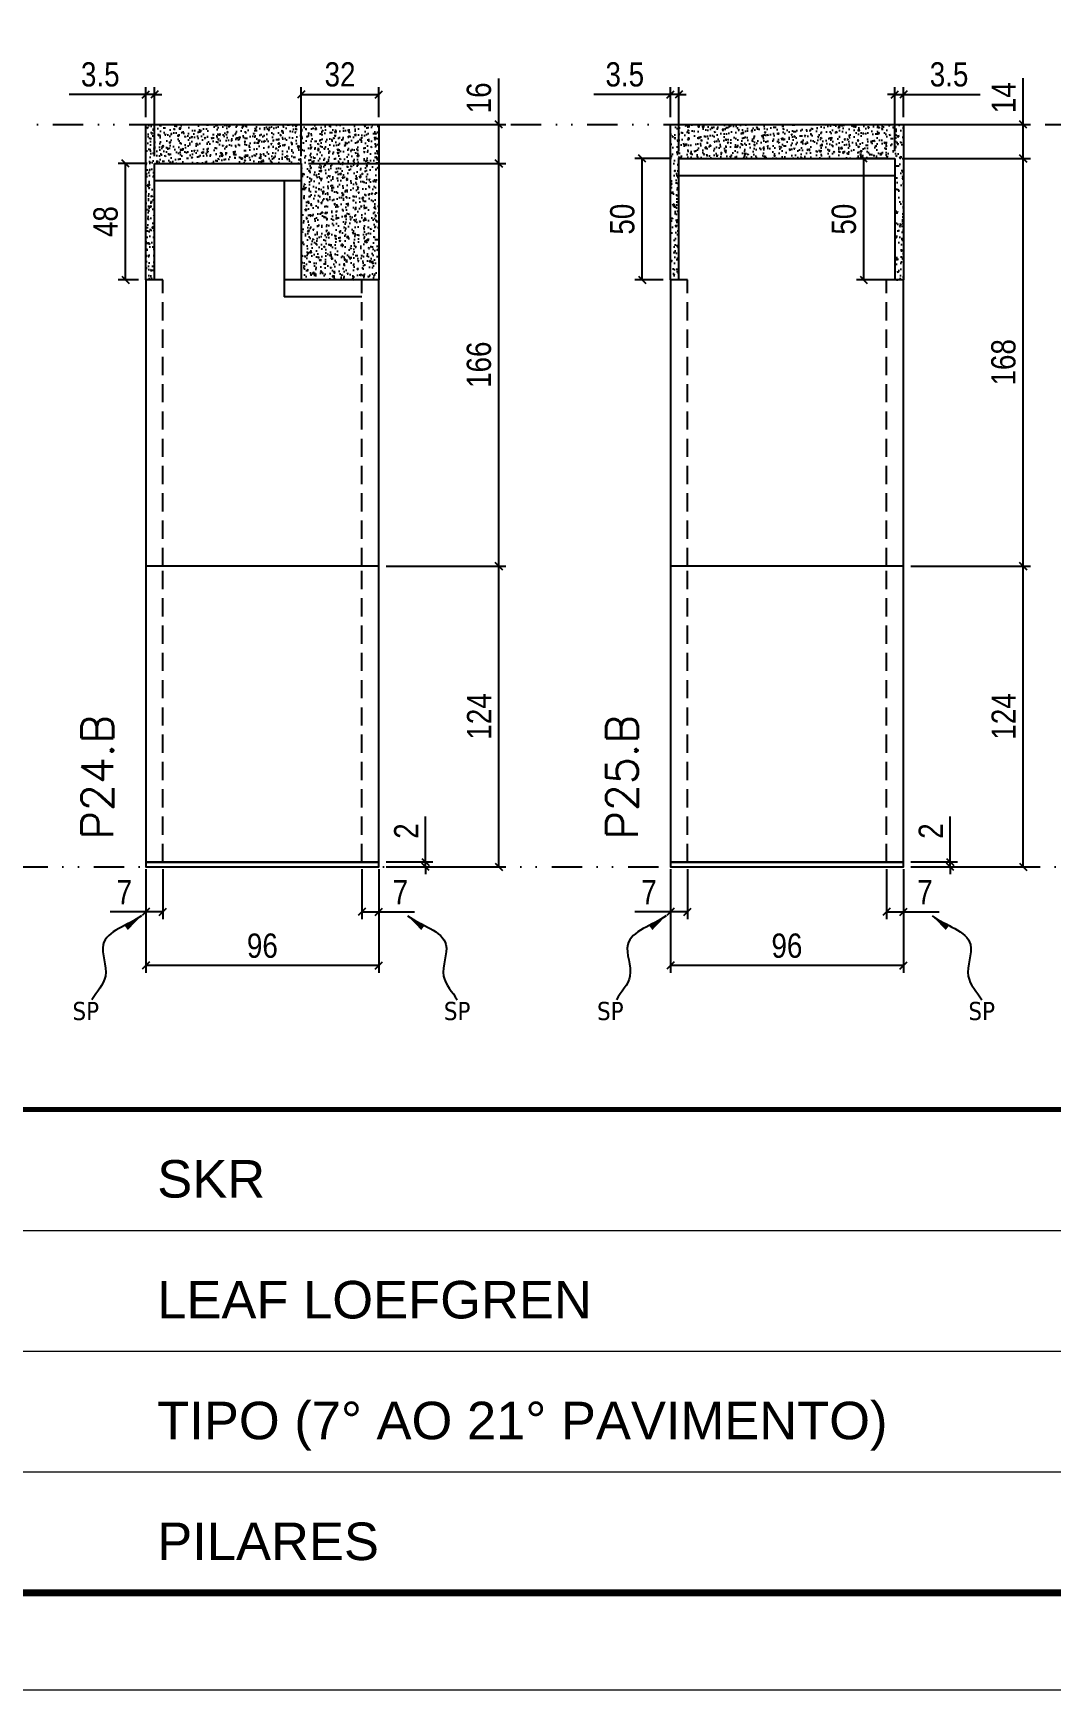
# Model space of a CAD drawing. Extents: x 14400 to 27878, y -21631 to 6985.
# Drawn here: x 18231 to 18650, y -5551 to -4868 of the extents above; entities that cross this region are included whole.
import ezdxf

# ---------------------------------------------------------------- set-up
doc = ezdxf.new("R2010")
doc.units = 0
for name, pattern in [('CONTINUO', [0]), ('DASHED', [0.75, 0.5, -0.25]), ('DIVIDE2', [0.625, 0.25, -0.125, 0, -0.125, 0, -0.125]), ('HIDDEN', [0.375, 0.25, -0.125])]:
    doc.linetypes.add(name, pattern=pattern)
for name, color, linetype in [('COTA', 241, 'Continuous'), ('Nível', 160, 'Continuous'), ('Painéis', 200, 'Continuous'), ('SARR_2.2x7', 40, 'Continuous'), ('Sarrafo de Pressão', 42, 'HIDDEN'), ('texto', 7, 'Continuous')]:
    doc.layers.add(name, color=color, linetype=linetype)
for name, color, linetype, lineweight in [('Folhas', 255, 'Continuous', 9), ('SARRAFO DE PRESSAO', 251, 'DASHED', 9), ('Texto Seção', 7, 'Continuous', 15)]:
    doc.layers.add(name, color=color, linetype=linetype, lineweight=lineweight)
doc.styles.add('ARIAL', font='arial.ttf')
doc.styles.add('COTA TECNICA', font='techl___.ttf', dxfattribs={"height": 10})
doc.styles.add('COTA TECNICA-50', font='techl___.ttf', dxfattribs={"height": 10})
doc.styles.add('REGUA-120', font='ROMANS.shx', dxfattribs={"height": 15})
doc.styles.get("Standard").update_dxf_attribs({"font": 'arial.ttf'})
doc.dimstyles.new('COTA PAINEL-50', dxfattribs={"dimtxt": 10, "dimasz": 3, "dimexe": 3, "dimexo": 3, "dimgap": 3, "dimtad": 1, "dimdec": 1, "dimzin": 12, "dimdsep": 46, "dimtxsty": 'COTA TECNICA-50', "dimblk1": 'OBLIQUE', "dimblk2": 'OBLIQUE', "dimsah": 1, "dimcen": 0.9, "dimclrd": 4, "dimclre": 4, "dimclrt": 240, "dimadec": 1, "dimazin": 3, "dimtfac": 1, "dimtdec": 1, "dimtmove": 0, "dimatfit": 3, "dimfxl": 1, "dimtolj": 1, "dimtzin": 12, "dimarcsym": 0})
doc.dimstyles.new('PAINEL', dxfattribs={"dimtxt": 10, "dimasz": 3, "dimexe": 3, "dimexo": 3, "dimgap": 3, "dimtad": 1, "dimdec": 1, "dimzin": 12, "dimdsep": 46, "dimtxsty": 'COTA TECNICA', "dimblk1": 'OBLIQUE', "dimblk2": 'OBLIQUE', "dimsah": 1, "dimcen": 0.9, "dimclrd": 4, "dimclre": 4, "dimclrt": 240, "dimadec": 1, "dimazin": 3, "dimtfac": 1, "dimtdec": 1, "dimtmove": 0, "dimatfit": 3, "dimfxl": 1, "dimtolj": 1, "dimtzin": 12, "dimarcsym": 0})
doc.dimstyles.get("Standard").update_dxf_attribs({"dimtxt": 0.18, "dimasz": 0.18, "dimexe": 0.18, "dimexo": 0.0625, "dimgap": 0.09, "dimtad": 0, "dimtih": 1, "dimtoh": 1, "dimdec": 4, "dimzin": 0, "dimdsep": 46, "dimtxsty": 'Standard', "dimcen": 0.09, "dimadec": 0, "dimazin": 0, "dimtfac": 1, "dimtdec": 4, "dimtofl": 0, "dimtmove": 0, "dimatfit": 3, "dimfxl": 1, "dimtolj": 1, "dimtzin": 0, "dimarcsym": 0})

# ---------------------------------------------------------------- blocks, each defined once
blk = doc.blocks.new('9999999999')
at = {"color": 30, "linetype": 'CONTINUO'}
for p, q in [((98564.56, 34379.64), (99583.98, 34379.64)), ((98564.56, 34329.83), (99487.98, 34329.83)), ((98564.56, 34280.02), (99487.98, 34280.02))]:
    blk.add_line(p, q, dxfattribs=at)
at = {"color": 30, "linetype": 'CONTINUO', "const_width": 2}
blk.add_lwpolyline([(99583.98, 34230.21), (99583.98, 34414.45, 0.414214), (99568.98, 34429.45), (98228.98, 34429.45, 0.414214), (98213.98, 34414.45), (98213.98, 34245.21, 0.414214), (98228.98, 34230.21), (99583.98, 34230.21)], format="xyb", dxfattribs=at)
at = {"layer": 'Folhas'}
blk.add_lwpolyline([(98138.98, 34190.21), (99623.98, 34190.21), (99623.98, 35240.21), (98138.98, 35240.21)], close=True, dxfattribs=at)
at = {"layer": 'Folhas', "color": 30, "const_width": 3}
blk.add_lwpolyline([(98213.98, 34230.21), (99583.98, 34230.21), (99583.98, 35200.21), (98213.98, 35200.21)], close=True, dxfattribs=at)
at = {"color": 7, "linetype": 'Continuous', "ltscale": 5, "style": 'ARIAL'}
for s, height, p in [('SKR', 15.483, (98837.68, 34393.13)), ('LEAF LOEFGREN', 15.4829, (98837.68, 34343.32)), ('TIPO (7° AO 21° PAVIMENTO)', 15.4829, (98837.68, 34293.51)), ('PILARES', 15.483, (98837.68, 34243.7))]:
    blk.add_text(s, height=height, dxfattribs=at).set_placement(p)
blk = doc.blocks.new('_Oblique')
at = {"color": 0, "linetype": 'ByBlock', "lineweight": -2}
blk.add_line((-0.5, -0.5), (0.5, 0.5), dxfattribs=at)
blk = doc.blocks.new('*D2158')
at = {"layer": 'COTA', "color": 4, "lineweight": -2, "transparency": 16777216}
for p, q in [((18277.5, -5212.74), (18277.5, -5255.42)), ((18373.5, -5212.74), (18373.5, -5255.42)), ((18373.5, -5252.42), (18277.5, -5252.42))]:
    blk.add_line(p, q, dxfattribs=at)
at = {"layer": 'Defpoints', "color": 0, "transparency": 16777216}
for p in [(18277.5, -5209.74), (18373.5, -5209.74), (18277.5, -5252.42)]:
    blk.add_point(p, dxfattribs=at)
at = {"layer": 'COTA', "color": 4, "lineweight": -2, "transparency": 16777216, "xscale": 3, "yscale": 3, "zscale": 3, "rotation": 180}
blk.add_blockref('_Oblique', (18277.5, -5252.42), dxfattribs=at)
at = {"layer": 'COTA', "color": 4, "lineweight": -2, "transparency": 16777216, "xscale": 3, "yscale": 3, "zscale": 3}
blk.add_blockref('_Oblique', (18373.5, -5252.42), dxfattribs=at)
at = {"layer": 'COTA', "color": 240, "transparency": 16777216, "insert": (18325.5, -5244.29), "char_height": 10, "attachment_point": 5, "style": 'COTA TECNICA'}
blk.add_mtext('\\A1;96', dxfattribs=at)
blk = doc.blocks.new('*D2159')
at = {"layer": 'COTA', "color": 4, "lineweight": -2, "transparency": 16777216}
for p, q in [((18366.5, -5212.74), (18366.5, -5233.25)), ((18373.5, -5214.74), (18373.5, -5233.25)), ((18366.5, -5230.25), (18373.5, -5230.25)), ((18373.5, -5230.25), (18388.23, -5230.25))]:
    blk.add_line(p, q, dxfattribs=at)
at = {"layer": 'Defpoints', "color": 0, "transparency": 16777216}
for p in [(18366.5, -5209.74), (18373.5, -5211.74), (18373.5, -5230.25)]:
    blk.add_point(p, dxfattribs=at)
at = {"layer": 'COTA', "color": 4, "lineweight": -2, "transparency": 16777216, "xscale": 3, "yscale": 3, "zscale": 3, "rotation": 180}
blk.add_blockref('_Oblique', (18366.5, -5230.25), dxfattribs=at)
at = {"layer": 'COTA', "color": 4, "lineweight": -2, "transparency": 16777216, "xscale": 3, "yscale": 3, "zscale": 3}
blk.add_blockref('_Oblique', (18373.5, -5230.25), dxfattribs=at)
at = {"layer": 'COTA', "color": 240, "transparency": 16777216, "insert": (18382.36, -5222.18), "char_height": 10, "attachment_point": 5, "style": 'COTA TECNICA-50'}
blk.add_mtext('\\A1;7', dxfattribs=at)
blk = doc.blocks.new('*D2160')
at = {"layer": 'COTA', "color": 4, "lineweight": -2, "transparency": 16777216}
for p, q in [((18277.5, -5214.74), (18277.5, -5233.25)), ((18284.5, -5212.74), (18284.5, -5233.25)), ((18277.5, -5230.25), (18262.77, -5230.25)), ((18284.5, -5230.25), (18277.5, -5230.25))]:
    blk.add_line(p, q, dxfattribs=at)
at = {"layer": 'Defpoints', "color": 0, "transparency": 16777216}
for p in [(18284.5, -5209.74), (18277.5, -5211.74), (18277.5, -5230.25)]:
    blk.add_point(p, dxfattribs=at)
at = {"layer": 'COTA', "color": 4, "lineweight": -2, "transparency": 16777216, "xscale": 3, "yscale": 3, "zscale": 3, "rotation": 180}
blk.add_blockref('_Oblique', (18277.5, -5230.25), dxfattribs=at)
at = {"layer": 'COTA', "color": 4, "lineweight": -2, "transparency": 16777216, "xscale": 3, "yscale": 3, "zscale": 3}
blk.add_blockref('_Oblique', (18284.5, -5230.25), dxfattribs=at)
at = {"layer": 'COTA', "color": 240, "transparency": 16777216, "insert": (18268.63, -5222.18), "char_height": 10, "attachment_point": 5, "style": 'COTA TECNICA-50'}
blk.add_mtext('\\A1;7', dxfattribs=at)
blk = doc.blocks.new('*D2181')
at = {"layer": 'COTA', "color": 4, "linetype": 'ByBlock', "lineweight": -2, "transparency": 16777216}
for p, q in [((18376.5, -5087.74), (18425.87, -5087.74)), ((18422.87, -5211.74), (18422.87, -5087.74)), ((18376.5, -5211.74), (18425.87, -5211.74))]:
    blk.add_line(p, q, dxfattribs=at)
at = {"layer": 'Defpoints', "color": 0, "linetype": 'ByBlock', "transparency": 16777216}
for p in [(18373.5, -5087.74), (18422.87, -5087.74), (18373.5, -5211.74)]:
    blk.add_point(p, dxfattribs=at)
at = {"layer": 'COTA', "color": 4, "linetype": 'ByBlock', "lineweight": -2, "transparency": 16777216, "xscale": 3, "yscale": 3, "zscale": 3}
for p, rotation in [((18422.87, -5087.74), 90), ((18422.87, -5211.74), 270)]:
    blk.add_blockref('_Oblique', p, dxfattribs=dict(at, rotation=rotation))
at = {"layer": 'COTA', "color": 240, "linetype": 'ByBlock', "transparency": 16777216, "insert": (18414.79, -5149.74), "char_height": 10, "attachment_point": 5, "rotation": 90, "style": 'COTA TECNICA'}
blk.add_mtext('\\A1;124', dxfattribs=at)
blk = doc.blocks.new('*D2161')
at = {"layer": 'COTA', "color": 4, "lineweight": -2, "transparency": 16777216}
for p, q in [((18392.76, -5209.74), (18392.76, -5190.94)), ((18376.5, -5209.74), (18395.76, -5209.74)), ((18392.76, -5211.74), (18392.76, -5209.74)), ((18376.5, -5211.74), (18395.76, -5211.74)), ((18392.76, -5211.74), (18392.76, -5214.74))]:
    blk.add_line(p, q, dxfattribs=at)
at = {"layer": 'Defpoints', "color": 0, "transparency": 16777216}
for p in [(18373.5, -5209.74), (18373.5, -5211.74), (18392.76, -5211.74)]:
    blk.add_point(p, dxfattribs=at)
at = {"layer": 'COTA', "color": 4, "lineweight": -2, "transparency": 16777216, "xscale": 3, "yscale": 3, "zscale": 3}
for p, rotation in [((18392.76, -5209.74), 270), ((18392.76, -5211.74), 90)]:
    blk.add_blockref('_Oblique', p, dxfattribs=dict(at, rotation=rotation))
at = {"layer": 'COTA', "color": 240, "transparency": 16777216, "insert": (18384.76, -5196.99), "char_height": 10, "attachment_point": 5, "rotation": 90, "style": 'COTA TECNICA-50'}
blk.add_mtext('\\A1;2', dxfattribs=at)
blk = doc.blocks.new('*D2182')
at = {"layer": 'COTA', "color": 4, "linetype": 'ByBlock', "lineweight": -2, "transparency": 16777216}
for p, q in [((18376.5, -5087.74), (18425.87, -5087.74)), ((18422.87, -5211.74), (18422.87, -5087.74)), ((18376.5, -5211.74), (18425.87, -5211.74))]:
    blk.add_line(p, q, dxfattribs=at)
at = {"layer": 'Defpoints', "color": 0, "linetype": 'ByBlock', "transparency": 16777216}
for p in [(18373.5, -5087.74), (18422.87, -5087.74), (18373.5, -5211.74)]:
    blk.add_point(p, dxfattribs=at)
at = {"layer": 'COTA', "color": 4, "linetype": 'ByBlock', "lineweight": -2, "transparency": 16777216, "xscale": 3, "yscale": 3, "zscale": 3}
for p, rotation in [((18422.87, -5087.74), 90), ((18422.87, -5211.74), 270)]:
    blk.add_blockref('_Oblique', p, dxfattribs=dict(at, rotation=rotation))
at = {"layer": 'COTA', "color": 240, "linetype": 'ByBlock', "transparency": 16777216, "insert": (18414.79, -5149.74), "char_height": 10, "attachment_point": 5, "rotation": 90, "style": 'COTA TECNICA'}
blk.add_mtext('\\A1;124', dxfattribs=at)
blk = doc.blocks.new('*D2184')
at = {"layer": 'COTA', "color": 4, "lineweight": -2, "transparency": 16777216}
for p, q in [((18422.87, -4905.74), (18422.87, -4886.73)), ((18376.5, -4905.74), (18425.87, -4905.74)), ((18422.87, -4921.74), (18422.87, -4905.74)), ((18344.5, -4921.74), (18425.87, -4921.74))]:
    blk.add_line(p, q, dxfattribs=at)
at = {"layer": 'Defpoints', "color": 0, "transparency": 16777216}
for p in [(18373.5, -4905.74), (18422.87, -4905.74), (18341.5, -4921.74)]:
    blk.add_point(p, dxfattribs=at)
at = {"layer": 'COTA', "color": 4, "lineweight": -2, "transparency": 16777216, "xscale": 3, "yscale": 3, "zscale": 3}
for p, rotation in [((18422.87, -4905.74), 90), ((18422.87, -4921.74), 270)]:
    blk.add_blockref('_Oblique', p, dxfattribs=dict(at, rotation=rotation))
at = {"layer": 'COTA', "color": 240, "transparency": 16777216, "insert": (18414.76, -4894.73), "char_height": 10, "attachment_point": 5, "rotation": 90, "style": 'COTA TECNICA'}
blk.add_mtext('\\A1;16', dxfattribs=at)
blk = doc.blocks.new('*D2185')
at = {"layer": 'COTA', "color": 4, "lineweight": -2, "transparency": 16777216}
for p, q in [((18344.5, -4921.74), (18425.87, -4921.74)), ((18422.87, -5087.74), (18422.87, -4921.74)), ((18376.5, -5087.74), (18425.87, -5087.74))]:
    blk.add_line(p, q, dxfattribs=at)
at = {"layer": 'Defpoints', "color": 0, "transparency": 16777216}
for p in [(18341.5, -4921.74), (18422.87, -4921.74), (18373.5, -5087.74)]:
    blk.add_point(p, dxfattribs=at)
at = {"layer": 'COTA', "color": 4, "lineweight": -2, "transparency": 16777216, "xscale": 3, "yscale": 3, "zscale": 3}
for p, rotation in [((18422.87, -4921.74), 90), ((18422.87, -5087.74), 270)]:
    blk.add_blockref('_Oblique', p, dxfattribs=dict(at, rotation=rotation))
at = {"layer": 'COTA', "color": 240, "transparency": 16777216, "insert": (18414.76, -5004.74), "char_height": 10, "attachment_point": 5, "rotation": 90, "style": 'COTA TECNICA'}
blk.add_mtext('\\A1;166', dxfattribs=at)
blk = doc.blocks.new('*D2985')
at = {"layer": 'COTA', "color": 4, "lineweight": -2, "transparency": 16777216}
for p, q in [((18493.63, -5212.74), (18493.63, -5255.42)), ((18589.63, -5212.74), (18589.63, -5255.42)), ((18589.63, -5252.42), (18493.63, -5252.42))]:
    blk.add_line(p, q, dxfattribs=at)
at = {"layer": 'Defpoints', "color": 0, "transparency": 16777216}
for p in [(18493.63, -5209.74), (18589.63, -5209.74), (18493.63, -5252.42)]:
    blk.add_point(p, dxfattribs=at)
at = {"layer": 'COTA', "color": 4, "lineweight": -2, "transparency": 16777216, "xscale": 3, "yscale": 3, "zscale": 3, "rotation": 180}
blk.add_blockref('_Oblique', (18493.63, -5252.42), dxfattribs=at)
at = {"layer": 'COTA', "color": 4, "lineweight": -2, "transparency": 16777216, "xscale": 3, "yscale": 3, "zscale": 3}
blk.add_blockref('_Oblique', (18589.63, -5252.42), dxfattribs=at)
at = {"layer": 'COTA', "color": 240, "transparency": 16777216, "insert": (18541.63, -5244.29), "char_height": 10, "attachment_point": 5, "style": 'COTA TECNICA'}
blk.add_mtext('\\A1;96', dxfattribs=at)
blk = doc.blocks.new('*D2986')
at = {"layer": 'COTA', "color": 4, "lineweight": -2, "transparency": 16777216}
for p, q in [((18582.63, -5212.74), (18582.63, -5233.25)), ((18589.63, -5214.74), (18589.63, -5233.25)), ((18582.63, -5230.25), (18589.63, -5230.25)), ((18589.63, -5230.25), (18604.37, -5230.25))]:
    blk.add_line(p, q, dxfattribs=at)
at = {"layer": 'Defpoints', "color": 0, "transparency": 16777216}
for p in [(18582.63, -5209.74), (18589.63, -5211.74), (18589.63, -5230.25)]:
    blk.add_point(p, dxfattribs=at)
at = {"layer": 'COTA', "color": 4, "lineweight": -2, "transparency": 16777216, "xscale": 3, "yscale": 3, "zscale": 3, "rotation": 180}
blk.add_blockref('_Oblique', (18582.63, -5230.25), dxfattribs=at)
at = {"layer": 'COTA', "color": 4, "lineweight": -2, "transparency": 16777216, "xscale": 3, "yscale": 3, "zscale": 3}
blk.add_blockref('_Oblique', (18589.63, -5230.25), dxfattribs=at)
at = {"layer": 'COTA', "color": 240, "transparency": 16777216, "insert": (18598.5, -5222.18), "char_height": 10, "attachment_point": 5, "style": 'COTA TECNICA-50'}
blk.add_mtext('\\A1;7', dxfattribs=at)
blk = doc.blocks.new('*D2987')
at = {"layer": 'COTA', "color": 4, "lineweight": -2, "transparency": 16777216}
for p, q in [((18493.63, -5214.74), (18493.63, -5233.25)), ((18500.63, -5212.74), (18500.63, -5233.25)), ((18493.63, -5230.25), (18478.9, -5230.25)), ((18500.63, -5230.25), (18493.63, -5230.25))]:
    blk.add_line(p, q, dxfattribs=at)
at = {"layer": 'Defpoints', "color": 0, "transparency": 16777216}
for p in [(18500.63, -5209.74), (18493.63, -5211.74), (18493.63, -5230.25)]:
    blk.add_point(p, dxfattribs=at)
at = {"layer": 'COTA', "color": 4, "lineweight": -2, "transparency": 16777216, "xscale": 3, "yscale": 3, "zscale": 3, "rotation": 180}
blk.add_blockref('_Oblique', (18493.63, -5230.25), dxfattribs=at)
at = {"layer": 'COTA', "color": 4, "lineweight": -2, "transparency": 16777216, "xscale": 3, "yscale": 3, "zscale": 3}
blk.add_blockref('_Oblique', (18500.63, -5230.25), dxfattribs=at)
at = {"layer": 'COTA', "color": 240, "transparency": 16777216, "insert": (18484.77, -5222.18), "char_height": 10, "attachment_point": 5, "style": 'COTA TECNICA-50'}
blk.add_mtext('\\A1;7', dxfattribs=at)
blk = doc.blocks.new('*D2989')
at = {"layer": 'COTA', "color": 4, "linetype": 'ByBlock', "lineweight": -2, "transparency": 16777216}
for p, q in [((18592.63, -5087.74), (18642, -5087.74)), ((18639, -5211.74), (18639, -5087.74)), ((18592.63, -5211.74), (18642, -5211.74))]:
    blk.add_line(p, q, dxfattribs=at)
at = {"layer": 'Defpoints', "color": 0, "linetype": 'ByBlock', "transparency": 16777216}
for p in [(18589.63, -5087.74), (18639, -5087.74), (18589.63, -5211.74)]:
    blk.add_point(p, dxfattribs=at)
at = {"layer": 'COTA', "color": 4, "linetype": 'ByBlock', "lineweight": -2, "transparency": 16777216, "xscale": 3, "yscale": 3, "zscale": 3}
for p, rotation in [((18639, -5087.74), 90), ((18639, -5211.74), 270)]:
    blk.add_blockref('_Oblique', p, dxfattribs=dict(at, rotation=rotation))
at = {"layer": 'COTA', "color": 240, "linetype": 'ByBlock', "transparency": 16777216, "insert": (18630.93, -5149.74), "char_height": 10, "attachment_point": 5, "rotation": 90, "style": 'COTA TECNICA'}
blk.add_mtext('\\A1;124', dxfattribs=at)
blk = doc.blocks.new('*D2988')
at = {"layer": 'COTA', "color": 4, "lineweight": -2, "transparency": 16777216}
for p, q in [((18608.89, -5209.74), (18608.89, -5190.94)), ((18592.63, -5209.74), (18611.89, -5209.74)), ((18608.89, -5211.74), (18608.89, -5209.74)), ((18592.63, -5211.74), (18611.89, -5211.74)), ((18608.89, -5211.74), (18608.89, -5214.74))]:
    blk.add_line(p, q, dxfattribs=at)
at = {"layer": 'Defpoints', "color": 0, "transparency": 16777216}
for p in [(18589.63, -5209.74), (18589.63, -5211.74), (18608.89, -5211.74)]:
    blk.add_point(p, dxfattribs=at)
at = {"layer": 'COTA', "color": 4, "lineweight": -2, "transparency": 16777216, "xscale": 3, "yscale": 3, "zscale": 3}
for p, rotation in [((18608.89, -5209.74), 270), ((18608.89, -5211.74), 90)]:
    blk.add_blockref('_Oblique', p, dxfattribs=dict(at, rotation=rotation))
at = {"layer": 'COTA', "color": 240, "transparency": 16777216, "insert": (18600.89, -5196.99), "char_height": 10, "attachment_point": 5, "rotation": 90, "style": 'COTA TECNICA-50'}
blk.add_mtext('\\A1;2', dxfattribs=at)
blk = doc.blocks.new('*D2990')
at = {"layer": 'COTA', "color": 4, "linetype": 'ByBlock', "lineweight": -2, "transparency": 16777216}
for p, q in [((18592.63, -5087.74), (18642, -5087.74)), ((18639, -5211.74), (18639, -5087.74)), ((18592.63, -5211.74), (18642, -5211.74))]:
    blk.add_line(p, q, dxfattribs=at)
at = {"layer": 'Defpoints', "color": 0, "linetype": 'ByBlock', "transparency": 16777216}
for p in [(18589.63, -5087.74), (18639, -5087.74), (18589.63, -5211.74)]:
    blk.add_point(p, dxfattribs=at)
at = {"layer": 'COTA', "color": 4, "linetype": 'ByBlock', "lineweight": -2, "transparency": 16777216, "xscale": 3, "yscale": 3, "zscale": 3}
for p, rotation in [((18639, -5087.74), 90), ((18639, -5211.74), 270)]:
    blk.add_blockref('_Oblique', p, dxfattribs=dict(at, rotation=rotation))
at = {"layer": 'COTA', "color": 240, "linetype": 'ByBlock', "transparency": 16777216, "insert": (18630.93, -5149.74), "char_height": 10, "attachment_point": 5, "rotation": 90, "style": 'COTA TECNICA'}
blk.add_mtext('\\A1;124', dxfattribs=at)
blk = doc.blocks.new('*D2991')
at = {"layer": 'COTA', "color": 4, "lineweight": -2, "transparency": 16777216}
for p, q in [((18639, -4905.74), (18639, -4886.62)), ((18592.63, -4905.74), (18642, -4905.74)), ((18639, -4919.74), (18639, -4905.74)), ((18589.13, -4919.74), (18642, -4919.74))]:
    blk.add_line(p, q, dxfattribs=at)
at = {"layer": 'Defpoints', "color": 0, "transparency": 16777216}
for p in [(18589.63, -4905.74), (18639, -4905.74), (18586.13, -4919.74)]:
    blk.add_point(p, dxfattribs=at)
at = {"layer": 'COTA', "color": 4, "lineweight": -2, "transparency": 16777216, "xscale": 3, "yscale": 3, "zscale": 3}
for p, rotation in [((18639, -4905.74), 90), ((18639, -4919.74), 270)]:
    blk.add_blockref('_Oblique', p, dxfattribs=dict(at, rotation=rotation))
at = {"layer": 'COTA', "color": 240, "transparency": 16777216, "insert": (18630.93, -4894.68), "char_height": 10, "attachment_point": 5, "rotation": 90, "style": 'COTA TECNICA'}
blk.add_mtext('\\A1;14', dxfattribs=at)
blk = doc.blocks.new('*D2992')
at = {"layer": 'COTA', "color": 4, "lineweight": -2, "transparency": 16777216}
for p, q in [((18589.13, -4919.74), (18642, -4919.74)), ((18639, -5087.74), (18639, -4919.74)), ((18592.63, -5087.74), (18642, -5087.74))]:
    blk.add_line(p, q, dxfattribs=at)
at = {"layer": 'Defpoints', "color": 0, "transparency": 16777216}
for p in [(18586.13, -4919.74), (18639, -4919.74), (18589.63, -5087.74)]:
    blk.add_point(p, dxfattribs=at)
at = {"layer": 'COTA', "color": 4, "lineweight": -2, "transparency": 16777216, "xscale": 3, "yscale": 3, "zscale": 3}
for p, rotation in [((18639, -4919.74), 90), ((18639, -5087.74), 270)]:
    blk.add_blockref('_Oblique', p, dxfattribs=dict(at, rotation=rotation))
at = {"layer": 'COTA', "color": 240, "transparency": 16777216, "insert": (18630.88, -5003.74), "char_height": 10, "attachment_point": 5, "rotation": 90, "style": 'COTA TECNICA'}
blk.add_mtext('\\A1;168', dxfattribs=at)
blk = doc.blocks.new('*D2993')
at = {"layer": 'COTA', "color": 4, "lineweight": -2, "transparency": 16777216}
for p, q in [((18493.63, -4893.33), (18462.03, -4893.33)), ((18493.63, -4902.74), (18493.63, -4890.33)), ((18497.13, -4893.33), (18493.63, -4893.33)), ((18497.13, -4916.74), (18497.13, -4890.33)), ((18497.13, -4893.33), (18500.13, -4893.33))]:
    blk.add_line(p, q, dxfattribs=at)
at = {"layer": 'Defpoints', "color": 0, "transparency": 16777216}
for p in [(18493.63, -4893.33), (18493.63, -4905.74), (18497.13, -4919.74)]:
    blk.add_point(p, dxfattribs=at)
at = {"layer": 'COTA', "color": 4, "lineweight": -2, "transparency": 16777216, "xscale": 3, "yscale": 3, "zscale": 3}
blk.add_blockref('_Oblique', (18493.63, -4893.33), dxfattribs=at)
at = {"layer": 'COTA', "color": 4, "lineweight": -2, "transparency": 16777216, "xscale": 3, "yscale": 3, "zscale": 3, "rotation": 180}
blk.add_blockref('_Oblique', (18497.13, -4893.33), dxfattribs=at)
at = {"layer": 'COTA', "color": 240, "transparency": 16777216, "insert": (18474.83, -4885.11), "char_height": 10, "attachment_point": 5, "style": 'COTA TECNICA'}
blk.add_mtext('\\A1;3.5', dxfattribs=at)
blk = doc.blocks.new('*D2994')
at = {"layer": 'COTA', "color": 4, "lineweight": -2, "transparency": 16777216}
for p, q in [((18586.13, -4893.33), (18583.13, -4893.33)), ((18586.13, -4916.74), (18586.13, -4890.33)), ((18586.13, -4893.33), (18589.63, -4893.33)), ((18589.63, -4902.74), (18589.63, -4890.33)), ((18589.63, -4893.33), (18621.24, -4893.33))]:
    blk.add_line(p, q, dxfattribs=at)
at = {"layer": 'Defpoints', "color": 0, "transparency": 16777216}
for p in [(18589.63, -4893.33), (18589.63, -4905.74), (18586.13, -4919.74)]:
    blk.add_point(p, dxfattribs=at)
at = {"layer": 'COTA', "color": 4, "lineweight": -2, "transparency": 16777216, "xscale": 3, "yscale": 3, "zscale": 3}
blk.add_blockref('_Oblique', (18586.13, -4893.33), dxfattribs=at)
at = {"layer": 'COTA', "color": 4, "lineweight": -2, "transparency": 16777216, "xscale": 3, "yscale": 3, "zscale": 3, "rotation": 180}
blk.add_blockref('_Oblique', (18589.63, -4893.33), dxfattribs=at)
at = {"layer": 'COTA', "color": 240, "transparency": 16777216, "insert": (18608.44, -4885.11), "char_height": 10, "attachment_point": 5, "style": 'COTA TECNICA'}
blk.add_mtext('\\A1;3.5', dxfattribs=at)
blk = doc.blocks.new('*D2995')
at = {"layer": 'COTA', "color": 4, "lineweight": -2, "transparency": 16777216}
for p, q in [((18277.5, -4893.33), (18245.89, -4893.33)), ((18277.5, -4902.74), (18277.5, -4890.33)), ((18281, -4893.33), (18277.5, -4893.33)), ((18281, -4918.74), (18281, -4890.33)), ((18281, -4893.33), (18284, -4893.33))]:
    blk.add_line(p, q, dxfattribs=at)
at = {"layer": 'Defpoints', "color": 0, "transparency": 16777216}
for p in [(18277.5, -4893.33), (18277.5, -4905.74), (18281, -4921.74)]:
    blk.add_point(p, dxfattribs=at)
at = {"layer": 'COTA', "color": 4, "lineweight": -2, "transparency": 16777216, "xscale": 3, "yscale": 3, "zscale": 3}
blk.add_blockref('_Oblique', (18277.5, -4893.33), dxfattribs=at)
at = {"layer": 'COTA', "color": 4, "lineweight": -2, "transparency": 16777216, "xscale": 3, "yscale": 3, "zscale": 3, "rotation": 180}
blk.add_blockref('_Oblique', (18281, -4893.33), dxfattribs=at)
at = {"layer": 'COTA', "color": 240, "transparency": 16777216, "insert": (18258.7, -4885.11), "char_height": 10, "attachment_point": 5, "style": 'COTA TECNICA'}
blk.add_mtext('\\A1;3.5', dxfattribs=at)
blk = doc.blocks.new('*D2996')
at = {"layer": 'COTA', "color": 4, "lineweight": -2, "transparency": 16777216}
for p, q in [((18341.5, -4918.74), (18341.5, -4890.33)), ((18341.5, -4893.33), (18373.5, -4893.33)), ((18373.5, -4902.74), (18373.5, -4890.33))]:
    blk.add_line(p, q, dxfattribs=at)
at = {"layer": 'Defpoints', "color": 0, "transparency": 16777216}
for p in [(18373.5, -4893.33), (18373.5, -4905.74), (18341.5, -4921.74)]:
    blk.add_point(p, dxfattribs=at)
at = {"layer": 'COTA', "color": 4, "lineweight": -2, "transparency": 16777216, "xscale": 3, "yscale": 3, "zscale": 3, "rotation": 180}
blk.add_blockref('_Oblique', (18341.5, -4893.33), dxfattribs=at)
at = {"layer": 'COTA', "color": 4, "lineweight": -2, "transparency": 16777216, "xscale": 3, "yscale": 3, "zscale": 3}
blk.add_blockref('_Oblique', (18373.5, -4893.33), dxfattribs=at)
at = {"layer": 'COTA', "color": 240, "transparency": 16777216, "insert": (18357.5, -4885.11), "char_height": 10, "attachment_point": 5, "style": 'COTA TECNICA'}
blk.add_mtext('\\A1;32', dxfattribs=at)
blk = doc.blocks.new('*D2997')
at = {"layer": 'COTA', "color": 4, "lineweight": -2, "transparency": 16777216}
for p, q in [((18278, -4921.74), (18266.05, -4921.74)), ((18269.05, -4969.74), (18269.05, -4921.74)), ((18274.5, -4969.74), (18266.05, -4969.74))]:
    blk.add_line(p, q, dxfattribs=at)
at = {"layer": 'Defpoints', "color": 0, "transparency": 16777216}
for p in [(18269.05, -4921.74), (18281, -4921.74), (18277.5, -4969.74)]:
    blk.add_point(p, dxfattribs=at)
at = {"layer": 'COTA', "color": 4, "lineweight": -2, "transparency": 16777216, "xscale": 3, "yscale": 3, "zscale": 3}
for p, rotation in [((18269.05, -4921.74), 90), ((18269.05, -4969.74), 270)]:
    blk.add_blockref('_Oblique', p, dxfattribs=dict(at, rotation=rotation))
at = {"layer": 'COTA', "color": 240, "transparency": 16777216, "insert": (18260.95, -4945.74), "char_height": 10, "attachment_point": 5, "rotation": 90, "style": 'COTA TECNICA'}
blk.add_mtext('\\A1;48', dxfattribs=at)
blk = doc.blocks.new('*D2998')
at = {"layer": 'COTA', "color": 4, "lineweight": -2, "transparency": 16777216}
for p, q in [((18494.13, -4919.74), (18478.95, -4919.74)), ((18481.95, -4969.74), (18481.95, -4919.74)), ((18490.63, -4969.74), (18478.95, -4969.74))]:
    blk.add_line(p, q, dxfattribs=at)
at = {"layer": 'Defpoints', "color": 0, "transparency": 16777216}
for p in [(18481.95, -4919.74), (18497.13, -4919.74), (18493.63, -4969.74)]:
    blk.add_point(p, dxfattribs=at)
at = {"layer": 'COTA', "color": 4, "lineweight": -2, "transparency": 16777216, "xscale": 3, "yscale": 3, "zscale": 3}
for p, rotation in [((18481.95, -4919.74), 90), ((18481.95, -4969.74), 270)]:
    blk.add_blockref('_Oblique', p, dxfattribs=dict(at, rotation=rotation))
at = {"layer": 'COTA', "color": 240, "transparency": 16777216, "insert": (18473.84, -4944.74), "char_height": 10, "attachment_point": 5, "rotation": 90, "style": 'COTA TECNICA'}
blk.add_mtext('\\A1;50', dxfattribs=at)
blk = doc.blocks.new('*D2999')
at = {"layer": 'COTA', "color": 4, "lineweight": -2, "transparency": 16777216}
for p, q in [((18583.13, -4919.74), (18570.25, -4919.74)), ((18573.25, -4969.74), (18573.25, -4919.74)), ((18583.13, -4969.74), (18570.25, -4969.74))]:
    blk.add_line(p, q, dxfattribs=at)
at = {"layer": 'Defpoints', "color": 0, "transparency": 16777216}
for p in [(18573.25, -4919.74), (18586.13, -4919.74), (18586.13, -4969.74)]:
    blk.add_point(p, dxfattribs=at)
at = {"layer": 'COTA', "color": 4, "lineweight": -2, "transparency": 16777216, "xscale": 3, "yscale": 3, "zscale": 3}
for p, rotation in [((18573.25, -4919.74), 90), ((18573.25, -4969.74), 270)]:
    blk.add_blockref('_Oblique', p, dxfattribs=dict(at, rotation=rotation))
at = {"layer": 'COTA', "color": 240, "transparency": 16777216, "insert": (18565.14, -4944.74), "char_height": 10, "attachment_point": 5, "rotation": 90, "style": 'COTA TECNICA'}
blk.add_mtext('\\A1;50', dxfattribs=at)

msp = doc.modelspace()

# ---------------------------------------------------------------- hatches: boundary and pattern name
at = {"layer": 'COTA'}
h = msp.add_hatch(dxfattribs=at)
h.set_pattern_fill('AR-CONC', color=256, scale=0.03)
h.paths.add_polyline_path([(18373.499, -4905.741), (18277.499, -4905.741), (18277.499, -4969.741), (18280.999, -4969.741), (18280.999, -4921.741), (18341.499, -4921.741), (18341.499, -4969.741), (18373.499, -4969.741)])
h = msp.add_hatch(dxfattribs=at)
h.set_pattern_fill('AR-CONC', color=256, scale=0.03)
h.paths.add_polyline_path([(18589.634, -4905.741), (18493.634, -4905.741), (18493.634, -4969.741), (18497.134, -4969.741), (18497.134, -4919.741), (18586.134, -4919.741), (18586.134, -4969.741), (18589.634, -4969.741)])

# ---------------------------------------------------------------- linework, layer by layer
for p, q in [((18277.499, -4969.741), (18277.499, -4905.741)), ((18277.499, -4905.741), (18373.499, -4905.741)), ((18373.499, -4905.741), (18373.499, -4969.741)), ((18493.634, -4969.741), (18493.634, -4905.741)), ((18493.634, -4905.741), (18589.634, -4905.741)), ((18589.634, -4905.741), (18589.634, -4969.741)), ((18341.499, -4969.741), (18334.499, -4969.741)), ((18334.499, -4969.741), (18334.499, -4976.741))]:
    msp.add_line(p, q, dxfattribs=at)
at = {"layer": 'Nível', "color": 4, "linetype": 'DIVIDE2', "ltscale": 50}
for p, q in [((18050.505, -4905.741), (19028.467, -4905.741)), ((17658.467, -5211.741), (19028.467, -5211.741))]:
    msp.add_line(p, q, dxfattribs=at)
at = {"layer": 'Painéis'}
for p, q in [((18280.999, -4969.741), (18280.999, -4921.741)), ((18280.999, -4921.741), (18341.499, -4921.741)), ((18341.499, -4921.741), (18341.499, -4969.741)), ((18497.134, -4919.741), (18586.134, -4919.741)), ((18497.134, -4969.741), (18497.134, -4919.741)), ((18586.134, -4919.741), (18586.134, -4969.741)), ((18277.499, -4969.741), (18277.499, -5209.741)), ((18284.499, -4969.741), (18277.499, -4969.741)), ((18373.499, -4969.741), (18341.499, -4969.741)), ((18373.499, -5209.741), (18373.499, -4969.741)), ((18493.634, -4969.741), (18493.634, -5209.741)), ((18500.634, -4969.741), (18493.634, -4969.741)), ((18589.634, -4969.741), (18582.634, -4969.741)), ((18589.634, -5209.741), (18589.634, -4969.741)), ((18373.499, -5087.741), (18277.499, -5087.741)), ((18589.634, -5087.741), (18493.634, -5087.741)), ((18277.499, -5209.741), (18373.499, -5209.741)), ((18493.634, -5209.741), (18589.634, -5209.741))]:
    msp.add_line(p, q, dxfattribs=at)
for points in [[(18373.499, -5209.741), (18277.499, -5209.741), (18277.499, -5211.741), (18373.499, -5211.741)], [(18589.634, -5209.741), (18493.634, -5209.741), (18493.634, -5211.741), (18589.634, -5211.741)]]:
    msp.add_lwpolyline(points, close=True, dxfattribs=at)
at = {"layer": 'SARR_2.2x7'}
for p, q in [((18280.999, -4928.741), (18341.499, -4928.741)), ((18334.499, -4928.741), (18334.499, -4969.741)), ((18497.134, -4926.741), (18586.134, -4926.741)), ((18366.499, -4976.741), (18334.499, -4976.741))]:
    msp.add_line(p, q, dxfattribs=at)
at = {"layer": 'Sarrafo de Pressão', "ltscale": 30}
for p, q in [((18284.499, -5087.741), (18284.499, -4969.741)), ((18366.499, -5087.741), (18366.499, -4969.741)), ((18500.634, -5087.741), (18500.634, -4969.741)), ((18582.634, -5087.741), (18582.634, -4969.741)), ((18284.499, -5209.741), (18284.499, -5087.741)), ((18366.499, -5209.741), (18366.499, -5087.741)), ((18500.634, -5209.741), (18500.634, -5087.741)), ((18582.634, -5209.741), (18582.634, -5087.741))]:
    msp.add_line(p, q, dxfattribs=at)

# ---------------------------------------------------------------- block references
at = {"layer": 'SARRAFO DE PRESSAO', "color": 6, "linetype": 'ByBlock'}
msp.add_blockref('9999999999', (-80555.511, -39741.229), dxfattribs=at)

# ---------------------------------------------------------------- texts
at = {"layer": 'texto', "color": 0, "char_height": 7.5, "attachment_point": 5}
for insert in [(18252.722, -5271.232), (18405.747, -5271.232), (18468.857, -5271.232), (18621.882, -5271.232)]:
    msp.add_mtext('{\\fTahoma|b0|i0|c0|p34;\\C4;SP}', dxfattribs=dict(at, insert=insert))
at = {"layer": 'Texto Seção', "char_height": 13, "width": 285.32988, "attachment_point": 7, "rotation": 90, "style": 'REGUA-120'}
for s, insert in [('P24.B', (18264.029, -5200.489)), ('P25.B', (18480.164, -5200.489))]:
    msp.add_mtext(s, dxfattribs=dict(at, insert=insert))

# ---------------------------------------------------------------- dimensions: what is measured, and where the dimension line sits
at = {"layer": 'COTA'}
for base, p1, p2, dimstyle, picture, middle in [((18277.499, -4893.327), (18280.999, -4921.741), (18277.499, -4905.741), 'PAINEL', '*D2995', (18258.697, -4885.108)), ((18373.499, -4893.327), (18341.499, -4921.741), (18373.499, -4905.741), 'PAINEL', '*D2996', (18357.499, -4885.108)), ((18493.634, -4893.327), (18497.134, -4919.741), (18493.634, -4905.741), 'PAINEL', '*D2993', (18474.832, -4885.108)), ((18589.634, -4893.327), (18586.134, -4919.741), (18589.634, -4905.741), 'PAINEL', '*D2994', (18608.437, -4885.108)), ((18373.499, -5230.251), (18366.499, -5209.741), (18373.499, -5211.741), 'COTA PAINEL-50', '*D2159', (18382.365, -5222.178)), ((18589.634, -5230.251), (18582.634, -5209.741), (18589.634, -5211.741), 'COTA PAINEL-50', '*D2986', (18598.5, -5222.178))]:
    dim = msp.add_linear_dim(base=base, p1=p1, p2=p2, dimstyle=dimstyle, dxfattribs=at)
    dim.commit()
    dim.dimension.update_dxf_attribs({"geometry": picture, "text_midpoint": middle})
for base, p1, p2, angle, dimstyle, picture, middle in [((18422.867, -4905.741), (18341.499, -4921.741), (18373.499, -4905.741), 90, 'PAINEL', '*D2184', (18414.764, -4894.733)), ((18639.002, -4905.741), (18586.134, -4919.741), (18589.634, -4905.741), 90, 'PAINEL', '*D2991', (18630.928, -4894.682)), ((18269.046, -4921.741), (18277.499, -4969.741), (18280.999, -4921.741), 90, 'PAINEL', '*D2997', (18260.951, -4945.741)), ((18422.867, -4921.741), (18373.499, -5087.741), (18341.499, -4921.741), 90, 'PAINEL', '*D2185', (18414.764, -5004.741)), ((18481.945, -4919.741), (18493.634, -4969.741), (18497.134, -4919.741), 90, 'PAINEL', '*D2998', (18473.835, -4944.741)), ((18573.252, -4919.741), (18586.134, -4969.741), (18586.134, -4919.741), 90, 'PAINEL', '*D2999', (18565.142, -4944.741)), ((18639.002, -4919.741), (18589.634, -5087.741), (18586.134, -4919.741), 90, 'PAINEL', '*D2992', (18630.877, -5003.741)), ((18277.499, -5230.251), (18284.499, -5209.741), (18277.499, -5211.741), 180, 'COTA PAINEL-50', '*D2160', (18268.634, -5222.178)), ((18493.634, -5230.251), (18500.634, -5209.741), (18493.634, -5211.741), 180, 'COTA PAINEL-50', '*D2987', (18484.769, -5222.178))]:
    dim = msp.add_linear_dim(base=base, p1=p1, p2=p2, angle=angle, dimstyle=dimstyle, dxfattribs=at)
    dim.commit()
    dim.dimension.update_dxf_attribs({"geometry": picture, "text_midpoint": middle})
at = {"layer": 'COTA', "linetype": 'ByBlock'}
for p1, p2, picture, middle in [((18373.499, -5211.741), (18373.499, -5087.741), '*D2181', (18414.793, -5149.741)), ((18373.499, -5211.741), (18373.499, -5087.741), '*D2182', (18414.793, -5149.741)), ((18589.634, -5211.741), (18589.634, -5087.741), '*D2989', (18630.928, -5149.741)), ((18589.634, -5211.741), (18589.634, -5087.741), '*D2990', (18630.928, -5149.741))]:
    dim = msp.add_aligned_dim(p1=p1, p2=p2, distance=-49.367, dimstyle='PAINEL', dxfattribs=at)
    dim.commit()
    dim.dimension.update_dxf_attribs({"geometry": picture, "text_midpoint": middle})
at = {"layer": 'COTA'}
for base, p1, p2, picture, middle in [((18392.757, -5211.741), (18373.499, -5209.741), (18373.499, -5211.741), '*D2161', (18392.757, -5196.994)), ((18608.892, -5211.741), (18589.634, -5209.741), (18589.634, -5211.741), '*D2988', (18608.892, -5196.994))]:
    dim = msp.add_linear_dim(base=base, p1=p1, p2=p2, angle=90, dimstyle='COTA PAINEL-50', dxfattribs=at)
    dim.commit()
    dim.dimension.update_dxf_attribs({"geometry": picture, "text_midpoint": middle, "dimtype": 160})
for base, p1, p2, picture, middle in [((18277.499, -5252.419), (18373.499, -5209.741), (18277.499, -5209.741), '*D2158', (18325.499, -5244.287)), ((18493.634, -5252.419), (18589.634, -5209.741), (18493.634, -5209.741), '*D2985', (18541.634, -5244.287))]:
    dim = msp.add_linear_dim(base=base, p1=p1, p2=p2, angle=180, dimstyle='PAINEL', override={"dimarcsym": 2}, dxfattribs=at)
    dim.commit()
    dim.dimension.update_dxf_attribs({"geometry": picture, "text_midpoint": middle})

# ---------------------------------------------------------------- leaders
at = {"layer": 'COTA', "path_type": 1}
for points in [[(18275.67, -5231.921), (18259.885, -5243.756), (18260.81, -5256.763), (18255.257, -5266.545)], [(18385.328, -5231.921), (18401.113, -5243.756), (18400.188, -5256.763), (18405.741, -5266.545)], [(18491.805, -5231.921), (18476.02, -5243.756), (18476.945, -5256.763), (18471.392, -5266.545)], [(18601.463, -5231.921), (18617.248, -5243.756), (18616.323, -5256.763), (18621.876, -5266.545)]]:
    msp.add_leader(points, dimstyle='Standard', override={"dimasz": 8}, dxfattribs=at)

doc.saveas('drawing.dxf')
